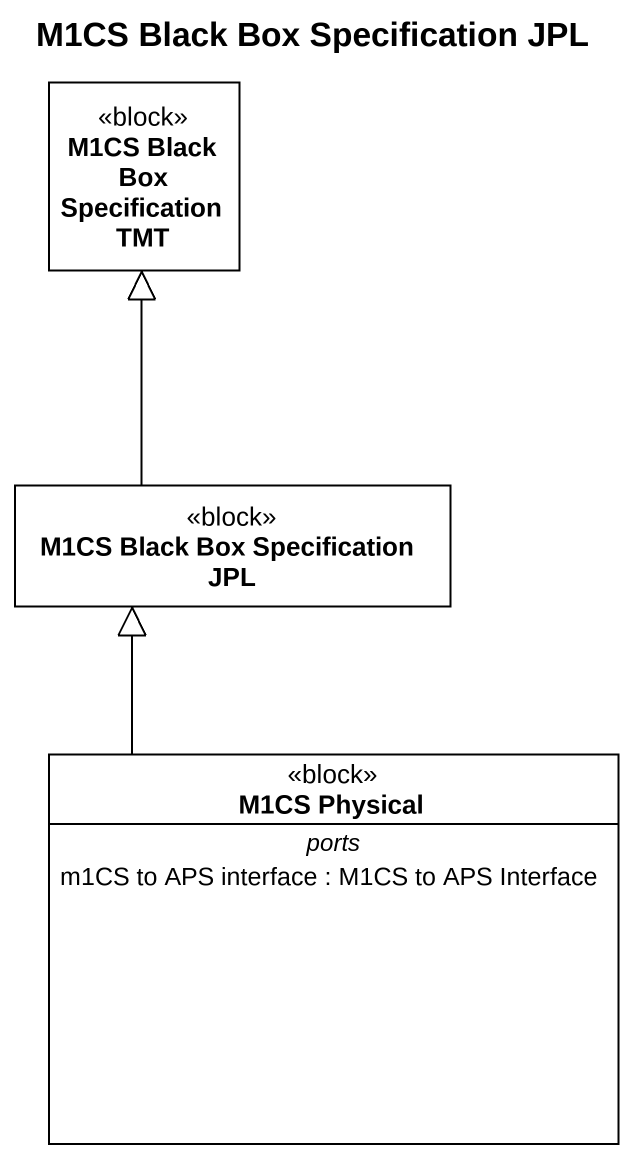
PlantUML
@startuml
title M1CS Black Box Specification JPL
hide circle
hide empty members
class "M1CS Black Box Specification TMT" as M1CS_Black_Box <<block>>
class "M1CS Black Box Specification JPL" as M1CS_Black_Box_2 <<block>>
class "M1CS Physical" as M1CS_Physical <<block>> {
  -- ports --
  m1CS to APS interface : M1CS to APS Interface
}
M1CS_Black_Box_2 -up-|> M1CS_Black_Box
M1CS_Physical -up-|> M1CS_Black_Box_2
@enduml
